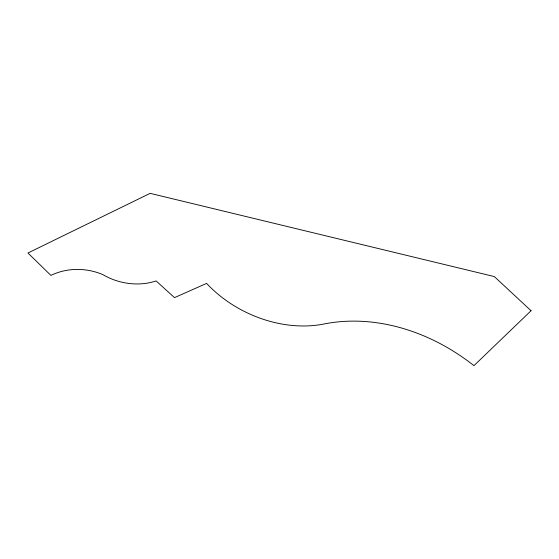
<?xml version="1.0" encoding="UTF-8"?>
<svg xmlns="http://www.w3.org/2000/svg" width="559" height="559" viewBox="0 0 559 559"><rect width="100%" height="100%" fill="white"/><g stroke="black" fill="none" stroke-linecap="round" stroke-linejoin="round"><path stroke-width="0.84" d="M531.05 310.727L473.955 365.656A194.93 159.49 51.3 0 0 323.794 324.024A104.274 77.065 25.5 0 1 206.606 283.399L174.506 297.626L156.108 280.932A52.462 40.003 13.2 0 1 102.975 274.679A52.86 42.77 6.3 0 0 50.918 275.412L27.95 253.003L150.133 193.344L494.324 276.579L531.05 310.727"/></g></svg>
